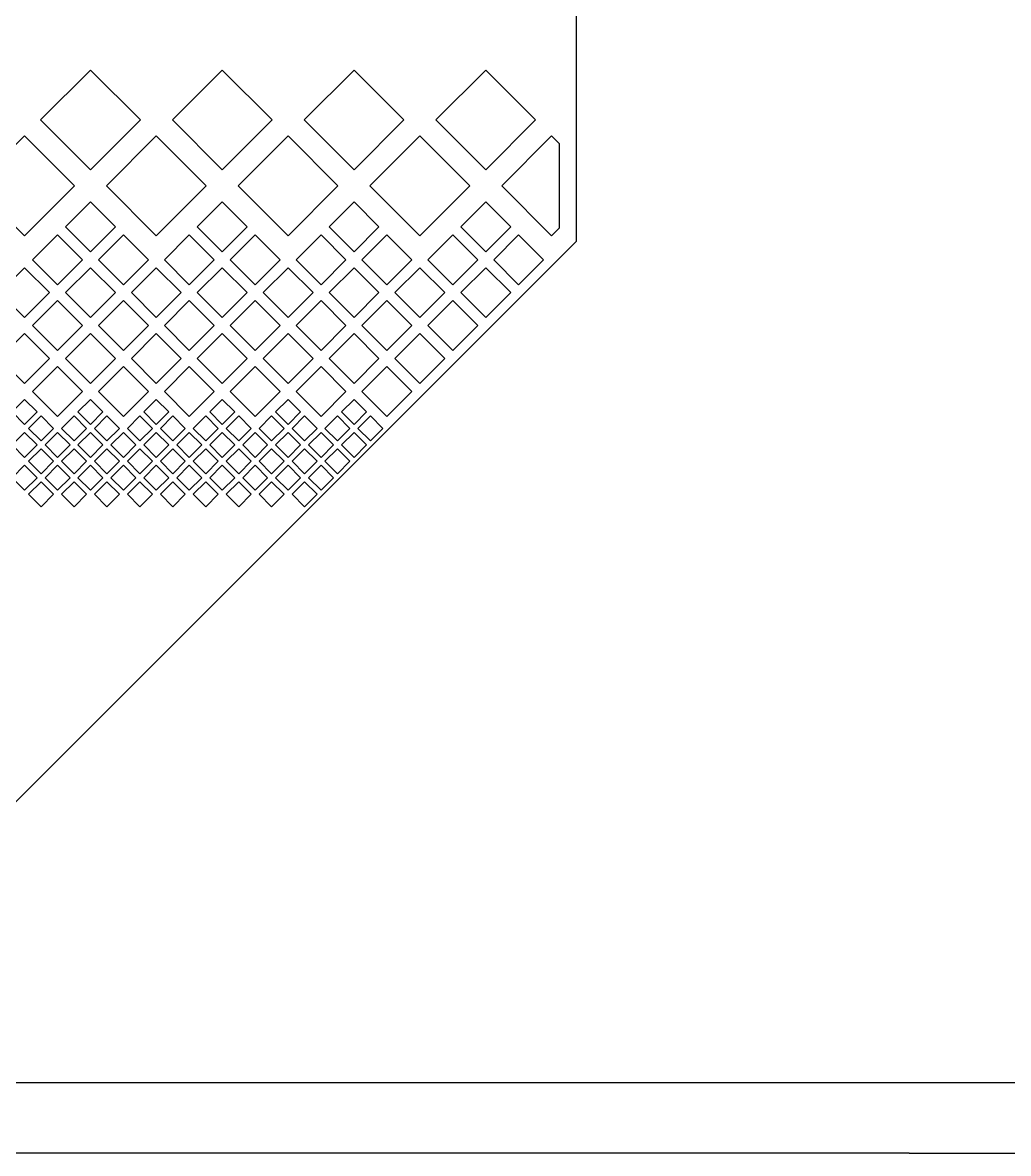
# Model space of a CAD drawing. Header units: inches. Extents: x 1277 to 1304299, y 7085 to 100777.
# Drawn here: x 1300078 to 1301475, y 97573 to 99175 of the extents above; entities that cross this region are included whole.
import ezdxf

# ---------------------------------------------------------------- set-up
doc = ezdxf.new("R2010")
doc.units = ezdxf.units.IN
doc.header["$MEASUREMENT"] = 0

msp = doc.modelspace()

# ---------------------------------------------------------------- linework, layer by layer
for p, q in [((1300863, 98865.3), (1300863, 99572.4)), ((1300174.5, 99107.8), (1300103.8, 99037.1)), ((1300245.2, 99037.1), (1300174.5, 99107.8)), ((1300361.2, 99107.8), (1300290.5, 99037.1)), ((1300431.9, 99037.1), (1300361.2, 99107.8)), ((1300547.9, 99107.8), (1300477.1, 99037.1)), ((1300618.6, 99037.1), (1300547.9, 99107.8)), ((1300734.5, 99107.8), (1300663.8, 99037.1)), ((1300805.2, 99037.1), (1300734.5, 99107.8)), ((1300103.8, 99037.1), (1300174.5, 98966.3)), ((1300174.5, 98966.3), (1300245.2, 99037.1)), ((1300290.5, 99037.1), (1300361.2, 98966.3)), ((1300361.2, 98966.3), (1300431.9, 99037.1)), ((1300477.1, 99037.1), (1300547.9, 98966.3)), ((1300547.9, 98966.3), (1300618.6, 99037.1)), ((1300663.8, 99037.1), (1300734.5, 98966.3)), ((1300734.5, 98966.3), (1300805.2, 99037.1)), ((1300081.2, 99014.4), (1300010.5, 98943.7)), ((1300151.9, 98943.7), (1300081.2, 99014.4)), ((1300267.8, 99014.4), (1300197.1, 98943.7)), ((1300338.6, 98943.7), (1300267.8, 99014.4)), ((1300454.5, 99014.4), (1300383.8, 98943.7)), ((1300525.2, 98943.7), (1300454.5, 99014.4)), ((1300641.2, 99014.4), (1300570.5, 98943.7)), ((1300711.9, 98943.7), (1300641.2, 99014.4)), ((1300827.9, 99014.4), (1300757.2, 98943.7)), ((1300827.9, 99014.4), (1300757.2, 98943.7)), ((1300827.9, 99014.4), (1300757.2, 98943.7)), ((1300838.5, 99003.8), (1300827.9, 99014.4)), ((1300838.5, 99003.8), (1300827.9, 99014.4)), ((1300838.5, 99003.8), (1300827.9, 99014.4)), ((1300827.9, 99014.4), (1300838.5, 99003.8)), ((1300838.5, 99003.8), (1300838.5, 98883.6)), ((1300010.5, 98943.7), (1300081.2, 98873)), ((1300081.2, 98873), (1300151.9, 98943.7)), ((1300197.1, 98943.7), (1300267.8, 98873)), ((1300267.8, 98873), (1300338.6, 98943.7)), ((1300383.8, 98943.7), (1300454.5, 98873)), ((1300454.5, 98873), (1300525.2, 98943.7)), ((1300570.5, 98943.7), (1300641.2, 98873)), ((1300641.2, 98873), (1300711.9, 98943.7)), ((1300757.2, 98943.7), (1300827.9, 98873)), ((1300757.2, 98943.7), (1300827.9, 98873)), ((1300757.2, 98943.7), (1300827.9, 98873)), ((1300174.5, 98921.1), (1300139.2, 98885.7)), ((1300209.9, 98885.7), (1300174.5, 98921.1)), ((1300361.2, 98921.1), (1300325.8, 98885.7)), ((1300396.5, 98885.7), (1300361.2, 98921.1)), ((1300547.9, 98921.1), (1300512.5, 98885.7)), ((1300583.2, 98885.7), (1300547.9, 98921.1)), ((1300734.5, 98921.1), (1300699.2, 98885.7)), ((1300769.9, 98885.7), (1300734.5, 98921.1)), ((1300139.2, 98885.7), (1300174.5, 98850.4)), ((1300174.5, 98850.4), (1300209.9, 98885.7)), ((1300325.8, 98885.7), (1300361.2, 98850.4)), ((1300361.2, 98850.4), (1300396.5, 98885.7)), ((1300512.5, 98885.7), (1300547.9, 98850.4)), ((1300547.9, 98850.4), (1300583.2, 98885.7)), ((1300699.2, 98885.7), (1300734.5, 98850.4)), ((1300734.5, 98850.4), (1300769.9, 98885.7)), ((1300827.9, 98873), (1300838.5, 98883.6)), ((1300827.9, 98873), (1300838.5, 98883.6)), ((1300827.9, 98873), (1300838.5, 98883.6)), ((1300863, 98865.3), (1299943.8, 97946)), ((1300127.8, 98874.4), (1300092.5, 98839.1)), ((1300163.2, 98839.1), (1300127.8, 98874.4)), ((1300221.2, 98874.4), (1300185.8, 98839.1)), ((1300256.5, 98839.1), (1300221.2, 98874.4)), ((1300314.5, 98874.4), (1300279.2, 98839.1)), ((1300349.9, 98839.1), (1300314.5, 98874.4)), ((1300407.9, 98874.4), (1300372.5, 98839.1)), ((1300443.2, 98839.1), (1300407.9, 98874.4)), ((1300501.2, 98874.4), (1300465.8, 98839.1)), ((1300536.5, 98839.1), (1300501.2, 98874.4)), ((1300594.5, 98874.4), (1300559.2, 98839.1)), ((1300629.9, 98839.1), (1300594.5, 98874.4)), ((1300687.9, 98874.4), (1300652.5, 98839.1)), ((1300723.2, 98839.1), (1300687.9, 98874.4)), ((1300781.2, 98874.4), (1300745.8, 98839.1)), ((1300816.6, 98839.1), (1300781.2, 98874.4)), ((1300092.5, 98839.1), (1300127.8, 98803.7)), ((1300127.8, 98803.7), (1300163.2, 98839.1)), ((1300185.8, 98839.1), (1300221.2, 98803.7)), ((1300221.2, 98803.7), (1300256.5, 98839.1)), ((1300279.2, 98839.1), (1300314.5, 98803.7)), ((1300314.5, 98803.7), (1300349.9, 98839.1)), ((1300372.5, 98839.1), (1300407.9, 98803.7)), ((1300407.9, 98803.7), (1300443.2, 98839.1)), ((1300465.8, 98839.1), (1300501.2, 98803.7)), ((1300501.2, 98803.7), (1300536.5, 98839.1)), ((1300559.2, 98839.1), (1300594.5, 98803.7)), ((1300594.5, 98803.7), (1300629.9, 98839.1)), ((1300652.5, 98839.1), (1300687.9, 98803.7)), ((1300687.9, 98803.7), (1300723.2, 98839.1)), ((1300745.8, 98839.1), (1300781.2, 98803.7)), ((1300781.2, 98803.7), (1300816.6, 98839.1)), ((1300081.2, 98827.7), (1300045.8, 98792.4)), ((1300116.5, 98792.4), (1300081.2, 98827.7)), ((1300174.5, 98827.7), (1300139.2, 98792.4)), ((1300209.9, 98792.4), (1300174.5, 98827.7)), ((1300267.8, 98827.7), (1300232.5, 98792.4)), ((1300303.2, 98792.4), (1300267.8, 98827.7)), ((1300361.2, 98827.7), (1300325.8, 98792.4)), ((1300396.5, 98792.4), (1300361.2, 98827.7)), ((1300454.5, 98827.7), (1300419.2, 98792.4)), ((1300489.9, 98792.4), (1300454.5, 98827.7)), ((1300547.9, 98827.7), (1300512.5, 98792.4)), ((1300583.2, 98792.4), (1300547.9, 98827.7)), ((1300641.2, 98827.7), (1300605.8, 98792.4)), ((1300676.6, 98792.4), (1300641.2, 98827.7)), ((1300734.5, 98827.7), (1300699.2, 98792.4)), ((1300769.9, 98792.4), (1300734.5, 98827.7)), ((1300045.8, 98792.4), (1300081.2, 98757)), ((1300081.2, 98757), (1300116.5, 98792.4)), ((1300139.2, 98792.4), (1300174.5, 98757)), ((1300174.5, 98757), (1300209.9, 98792.4)), ((1300232.5, 98792.4), (1300267.8, 98757)), ((1300267.8, 98757), (1300303.2, 98792.4)), ((1300325.8, 98792.4), (1300361.2, 98757)), ((1300361.2, 98757), (1300396.5, 98792.4)), ((1300419.2, 98792.4), (1300454.5, 98757)), ((1300454.5, 98757), (1300489.9, 98792.4)), ((1300512.5, 98792.4), (1300547.9, 98757)), ((1300547.9, 98757), (1300583.2, 98792.4)), ((1300605.8, 98792.4), (1300641.2, 98757)), ((1300641.2, 98757), (1300676.6, 98792.4)), ((1300699.2, 98792.4), (1300734.5, 98757)), ((1300734.5, 98757), (1300769.9, 98792.4)), ((1300127.8, 98781.1), (1300092.5, 98745.7)), ((1300163.2, 98745.7), (1300127.8, 98781.1)), ((1300221.2, 98781.1), (1300185.8, 98745.7)), ((1300256.5, 98745.7), (1300221.2, 98781.1)), ((1300314.5, 98781.1), (1300279.2, 98745.7)), ((1300349.9, 98745.7), (1300314.5, 98781.1)), ((1300407.9, 98781.1), (1300372.5, 98745.7)), ((1300443.2, 98745.7), (1300407.9, 98781.1)), ((1300501.2, 98781.1), (1300465.8, 98745.7)), ((1300536.5, 98745.7), (1300501.2, 98781.1)), ((1300594.5, 98781.1), (1300559.2, 98745.7)), ((1300629.9, 98745.7), (1300594.5, 98781.1)), ((1300687.9, 98781.1), (1300652.5, 98745.7)), ((1300723.2, 98745.7), (1300687.9, 98781.1)), ((1300092.5, 98745.7), (1300127.8, 98710.4)), ((1300127.8, 98710.4), (1300163.2, 98745.7)), ((1300185.8, 98745.7), (1300221.2, 98710.4)), ((1300221.2, 98710.4), (1300256.5, 98745.7)), ((1300279.2, 98745.7), (1300314.5, 98710.4)), ((1300314.5, 98710.4), (1300349.9, 98745.7)), ((1300372.5, 98745.7), (1300407.9, 98710.4)), ((1300407.9, 98710.4), (1300443.2, 98745.7)), ((1300465.8, 98745.7), (1300501.2, 98710.4)), ((1300501.2, 98710.4), (1300536.5, 98745.7)), ((1300559.2, 98745.7), (1300594.5, 98710.4)), ((1300594.5, 98710.4), (1300629.9, 98745.7)), ((1300652.5, 98745.7), (1300687.9, 98710.4)), ((1300687.9, 98710.4), (1300723.2, 98745.7)), ((1300081.2, 98734.4), (1300045.8, 98699.1)), ((1300081.2, 98734.4), (1300045.8, 98699.1)), ((1300081.2, 98734.4), (1300045.8, 98699.1)), ((1300116.5, 98699.1), (1300081.2, 98734.4)), ((1300116.5, 98699.1), (1300081.2, 98734.4)), ((1300116.5, 98699.1), (1300081.2, 98734.4)), ((1300174.5, 98734.4), (1300139.2, 98699.1)), ((1300174.5, 98734.4), (1300139.2, 98699.1)), ((1300174.5, 98734.4), (1300139.2, 98699.1)), ((1300209.9, 98699.1), (1300174.5, 98734.4)), ((1300209.9, 98699.1), (1300174.5, 98734.4)), ((1300209.9, 98699.1), (1300174.5, 98734.4)), ((1300267.8, 98734.4), (1300232.5, 98699.1)), ((1300267.8, 98734.4), (1300232.5, 98699.1)), ((1300267.8, 98734.4), (1300232.5, 98699.1)), ((1300303.2, 98699.1), (1300267.8, 98734.4)), ((1300303.2, 98699.1), (1300267.8, 98734.4)), ((1300303.2, 98699.1), (1300267.8, 98734.4)), ((1300361.2, 98734.4), (1300325.8, 98699.1)), ((1300361.2, 98734.4), (1300325.8, 98699.1)), ((1300361.2, 98734.4), (1300325.8, 98699.1)), ((1300396.5, 98699.1), (1300361.2, 98734.4)), ((1300396.5, 98699.1), (1300361.2, 98734.4)), ((1300396.5, 98699.1), (1300361.2, 98734.4)), ((1300454.5, 98734.4), (1300419.2, 98699.1)), ((1300454.5, 98734.4), (1300419.2, 98699.1)), ((1300454.5, 98734.4), (1300419.2, 98699.1)), ((1300489.9, 98699.1), (1300454.5, 98734.4)), ((1300489.9, 98699.1), (1300454.5, 98734.4)), ((1300489.9, 98699.1), (1300454.5, 98734.4)), ((1300547.9, 98734.4), (1300512.5, 98699.1)), ((1300547.9, 98734.4), (1300512.5, 98699.1)), ((1300547.9, 98734.4), (1300512.5, 98699.1)), ((1300583.2, 98699.1), (1300547.9, 98734.4)), ((1300583.2, 98699.1), (1300547.9, 98734.4)), ((1300583.2, 98699.1), (1300547.9, 98734.4)), ((1300641.2, 98734.4), (1300605.8, 98699.1)), ((1300641.2, 98734.4), (1300605.8, 98699.1)), ((1300641.2, 98734.4), (1300605.8, 98699.1)), ((1300676.6, 98699.1), (1300641.2, 98734.4)), ((1300676.6, 98699.1), (1300641.2, 98734.4)), ((1300676.6, 98699.1), (1300641.2, 98734.4)), ((1300045.8, 98699.1), (1300081.2, 98663.7)), ((1300045.8, 98699.1), (1300081.2, 98663.7)), ((1300045.8, 98699.1), (1300081.2, 98663.7)), ((1300081.2, 98663.7), (1300116.5, 98699.1)), ((1300081.2, 98663.7), (1300116.5, 98699.1)), ((1300081.2, 98663.7), (1300116.5, 98699.1)), ((1300139.2, 98699.1), (1300174.5, 98663.7)), ((1300139.2, 98699.1), (1300174.5, 98663.7)), ((1300139.2, 98699.1), (1300174.5, 98663.7)), ((1300174.5, 98663.7), (1300209.9, 98699.1)), ((1300174.5, 98663.7), (1300209.9, 98699.1)), ((1300174.5, 98663.7), (1300209.9, 98699.1)), ((1300232.5, 98699.1), (1300267.8, 98663.7)), ((1300232.5, 98699.1), (1300267.8, 98663.7)), ((1300232.5, 98699.1), (1300267.8, 98663.7)), ((1300267.8, 98663.7), (1300303.2, 98699.1)), ((1300267.8, 98663.7), (1300303.2, 98699.1)), ((1300267.8, 98663.7), (1300303.2, 98699.1)), ((1300325.8, 98699.1), (1300361.2, 98663.7)), ((1300325.8, 98699.1), (1300361.2, 98663.7)), ((1300325.8, 98699.1), (1300361.2, 98663.7)), ((1300361.2, 98663.7), (1300396.5, 98699.1)), ((1300361.2, 98663.7), (1300396.5, 98699.1)), ((1300361.2, 98663.7), (1300396.5, 98699.1)), ((1300419.2, 98699.1), (1300454.5, 98663.7)), ((1300419.2, 98699.1), (1300454.5, 98663.7)), ((1300419.2, 98699.1), (1300454.5, 98663.7)), ((1300454.5, 98663.7), (1300489.9, 98699.1)), ((1300454.5, 98663.7), (1300489.9, 98699.1)), ((1300454.5, 98663.7), (1300489.9, 98699.1)), ((1300512.5, 98699.1), (1300547.9, 98663.7)), ((1300512.5, 98699.1), (1300547.9, 98663.7)), ((1300512.5, 98699.1), (1300547.9, 98663.7)), ((1300547.9, 98663.7), (1300583.2, 98699.1)), ((1300547.9, 98663.7), (1300583.2, 98699.1)), ((1300547.9, 98663.7), (1300583.2, 98699.1)), ((1300605.8, 98699.1), (1300641.2, 98663.7)), ((1300605.8, 98699.1), (1300641.2, 98663.7)), ((1300605.8, 98699.1), (1300641.2, 98663.7)), ((1300641.2, 98663.7), (1300676.6, 98699.1)), ((1300641.2, 98663.7), (1300676.6, 98699.1)), ((1300641.2, 98663.7), (1300676.6, 98699.1)), ((1300127.8, 98687.7), (1300092.5, 98652.4)), ((1300127.8, 98687.7), (1300092.5, 98652.4)), ((1300127.8, 98687.7), (1300092.5, 98652.4)), ((1300163.2, 98652.4), (1300127.8, 98687.7)), ((1300163.2, 98652.4), (1300127.8, 98687.7)), ((1300163.2, 98652.4), (1300127.8, 98687.7)), ((1300221.2, 98687.7), (1300185.8, 98652.4)), ((1300221.2, 98687.7), (1300185.8, 98652.4)), ((1300221.2, 98687.7), (1300185.8, 98652.4)), ((1300256.5, 98652.4), (1300221.2, 98687.7)), ((1300256.5, 98652.4), (1300221.2, 98687.7)), ((1300256.5, 98652.4), (1300221.2, 98687.7)), ((1300314.5, 98687.7), (1300279.2, 98652.4)), ((1300314.5, 98687.7), (1300279.2, 98652.4)), ((1300314.5, 98687.7), (1300279.2, 98652.4)), ((1300349.9, 98652.4), (1300314.5, 98687.7)), ((1300349.9, 98652.4), (1300314.5, 98687.7)), ((1300349.9, 98652.4), (1300314.5, 98687.7)), ((1300407.9, 98687.7), (1300372.5, 98652.4)), ((1300407.9, 98687.7), (1300372.5, 98652.4)), ((1300407.9, 98687.7), (1300372.5, 98652.4)), ((1300443.2, 98652.4), (1300407.9, 98687.7)), ((1300443.2, 98652.4), (1300407.9, 98687.7)), ((1300443.2, 98652.4), (1300407.9, 98687.7)), ((1300501.2, 98687.7), (1300465.8, 98652.4)), ((1300501.2, 98687.7), (1300465.8, 98652.4)), ((1300501.2, 98687.7), (1300465.8, 98652.4)), ((1300536.5, 98652.4), (1300501.2, 98687.7)), ((1300536.5, 98652.4), (1300501.2, 98687.7)), ((1300536.5, 98652.4), (1300501.2, 98687.7)), ((1300594.5, 98687.7), (1300559.2, 98652.4)), ((1300594.5, 98687.7), (1300559.2, 98652.4)), ((1300594.5, 98687.7), (1300559.2, 98652.4)), ((1300629.9, 98652.4), (1300594.5, 98687.7)), ((1300629.9, 98652.4), (1300594.5, 98687.7)), ((1300629.9, 98652.4), (1300594.5, 98687.7)), ((1300081.2, 98641.1), (1300063.5, 98623.4)), ((1300098.8, 98623.4), (1300081.2, 98641.1)), ((1300092.5, 98652.4), (1300127.8, 98617)), ((1300092.5, 98652.4), (1300127.8, 98617)), ((1300092.5, 98652.4), (1300127.8, 98617)), ((1300127.8, 98617), (1300163.2, 98652.4)), ((1300127.8, 98617), (1300163.2, 98652.4)), ((1300127.8, 98617), (1300163.2, 98652.4)), ((1300174.5, 98641.1), (1300156.8, 98623.4)), ((1300192.2, 98623.4), (1300174.5, 98641.1)), ((1300185.8, 98652.4), (1300221.2, 98617)), ((1300185.8, 98652.4), (1300221.2, 98617)), ((1300185.8, 98652.4), (1300221.2, 98617)), ((1300221.2, 98617), (1300256.5, 98652.4)), ((1300221.2, 98617), (1300256.5, 98652.4)), ((1300221.2, 98617), (1300256.5, 98652.4)), ((1300267.8, 98641.1), (1300250.2, 98623.4)), ((1300285.5, 98623.4), (1300267.8, 98641.1)), ((1300279.2, 98652.4), (1300314.5, 98617)), ((1300279.2, 98652.4), (1300314.5, 98617)), ((1300279.2, 98652.4), (1300314.5, 98617)), ((1300314.5, 98617), (1300349.9, 98652.4)), ((1300314.5, 98617), (1300349.9, 98652.4)), ((1300314.5, 98617), (1300349.9, 98652.4)), ((1300361.2, 98641.1), (1300343.5, 98623.4)), ((1300378.9, 98623.4), (1300361.2, 98641.1)), ((1300372.5, 98652.4), (1300407.9, 98617)), ((1300372.5, 98652.4), (1300407.9, 98617)), ((1300372.5, 98652.4), (1300407.9, 98617)), ((1300407.9, 98617), (1300443.2, 98652.4)), ((1300407.9, 98617), (1300443.2, 98652.4)), ((1300407.9, 98617), (1300443.2, 98652.4)), ((1300454.5, 98641.1), (1300436.8, 98623.4)), ((1300472.2, 98623.4), (1300454.5, 98641.1)), ((1300465.8, 98652.4), (1300501.2, 98617)), ((1300465.8, 98652.4), (1300501.2, 98617)), ((1300465.8, 98652.4), (1300501.2, 98617)), ((1300501.2, 98617), (1300536.5, 98652.4)), ((1300501.2, 98617), (1300536.5, 98652.4)), ((1300501.2, 98617), (1300536.5, 98652.4)), ((1300547.9, 98641.1), (1300530.2, 98623.4)), ((1300565.5, 98623.4), (1300547.9, 98641.1)), ((1300559.2, 98652.4), (1300594.5, 98617)), ((1300559.2, 98652.4), (1300594.5, 98617)), ((1300559.2, 98652.4), (1300594.5, 98617)), ((1300594.5, 98617), (1300629.9, 98652.4)), ((1300594.5, 98617), (1300629.9, 98652.4)), ((1300594.5, 98617), (1300629.9, 98652.4)), ((1300063.5, 98623.4), (1300081.2, 98605.7)), ((1300081.2, 98605.7), (1300098.8, 98623.4)), ((1300104.5, 98617.7), (1300086.8, 98600.1)), ((1300122.2, 98600.1), (1300104.5, 98617.7)), ((1300151.2, 98617.7), (1300133.5, 98600.1)), ((1300168.9, 98600.1), (1300151.2, 98617.7)), ((1300156.8, 98623.4), (1300174.5, 98605.7)), ((1300174.5, 98605.7), (1300192.2, 98623.4)), ((1300197.8, 98617.7), (1300180.2, 98600.1)), ((1300215.5, 98600.1), (1300197.8, 98617.7)), ((1300244.5, 98617.7), (1300226.8, 98600.1)), ((1300262.2, 98600.1), (1300244.5, 98617.7)), ((1300250.2, 98623.4), (1300267.8, 98605.7)), ((1300267.8, 98605.7), (1300285.5, 98623.4)), ((1300291.2, 98617.7), (1300273.5, 98600.1)), ((1300308.9, 98600.1), (1300291.2, 98617.7)), ((1300337.8, 98617.7), (1300320.2, 98600.1)), ((1300355.5, 98600.1), (1300337.8, 98617.7)), ((1300343.5, 98623.4), (1300361.2, 98605.7)), ((1300361.2, 98605.7), (1300378.9, 98623.4)), ((1300384.5, 98617.7), (1300366.8, 98600.1)), ((1300402.2, 98600.1), (1300384.5, 98617.7)), ((1300431.2, 98617.7), (1300413.5, 98600.1)), ((1300448.9, 98600.1), (1300431.2, 98617.7)), ((1300436.8, 98623.4), (1300454.5, 98605.7)), ((1300454.5, 98605.7), (1300472.2, 98623.4)), ((1300477.9, 98617.7), (1300460.2, 98600.1)), ((1300495.5, 98600.1), (1300477.9, 98617.7)), ((1300524.5, 98617.7), (1300506.8, 98600.1)), ((1300542.2, 98600.1), (1300524.5, 98617.7)), ((1300530.2, 98623.4), (1300547.9, 98605.7)), ((1300547.9, 98605.7), (1300565.5, 98623.4)), ((1300571.2, 98617.7), (1300553.5, 98600.1)), ((1300588.9, 98600.1), (1300571.2, 98617.7)), ((1300081.2, 98594.4), (1300063.5, 98576.7)), ((1300098.8, 98576.7), (1300081.2, 98594.4)), ((1300086.8, 98600.1), (1300104.5, 98582.4)), ((1300104.5, 98582.4), (1300122.2, 98600.1)), ((1300127.8, 98594.4), (1300110.2, 98576.7)), ((1300145.5, 98576.7), (1300127.8, 98594.4)), ((1300133.5, 98600.1), (1300151.2, 98582.4)), ((1300151.2, 98582.4), (1300168.9, 98600.1)), ((1300174.5, 98594.4), (1300156.8, 98576.7)), ((1300192.2, 98576.7), (1300174.5, 98594.4)), ((1300180.2, 98600.1), (1300197.8, 98582.4)), ((1300197.8, 98582.4), (1300215.5, 98600.1)), ((1300221.2, 98594.4), (1300203.5, 98576.7)), ((1300238.9, 98576.7), (1300221.2, 98594.4)), ((1300226.8, 98600.1), (1300244.5, 98582.4)), ((1300244.5, 98582.4), (1300262.2, 98600.1)), ((1300267.8, 98594.4), (1300250.2, 98576.7)), ((1300285.5, 98576.7), (1300267.8, 98594.4)), ((1300273.5, 98600.1), (1300291.2, 98582.4)), ((1300291.2, 98582.4), (1300308.9, 98600.1)), ((1300314.5, 98594.4), (1300296.8, 98576.7)), ((1300332.2, 98576.7), (1300314.5, 98594.4)), ((1300320.2, 98600.1), (1300337.8, 98582.4)), ((1300337.8, 98582.4), (1300355.5, 98600.1)), ((1300361.2, 98594.4), (1300343.5, 98576.7)), ((1300378.9, 98576.7), (1300361.2, 98594.4)), ((1300366.8, 98600.1), (1300384.5, 98582.4)), ((1300384.5, 98582.4), (1300402.2, 98600.1)), ((1300407.9, 98594.4), (1300390.2, 98576.7)), ((1300425.5, 98576.7), (1300407.9, 98594.4)), ((1300413.5, 98600.1), (1300431.2, 98582.4)), ((1300431.2, 98582.4), (1300448.9, 98600.1)), ((1300454.5, 98594.4), (1300436.8, 98576.7)), ((1300472.2, 98576.7), (1300454.5, 98594.4)), ((1300460.2, 98600.1), (1300477.9, 98582.4)), ((1300477.9, 98582.4), (1300495.5, 98600.1)), ((1300501.2, 98594.4), (1300483.5, 98576.7)), ((1300518.9, 98576.7), (1300501.2, 98594.4)), ((1300506.8, 98600.1), (1300524.5, 98582.4)), ((1300524.5, 98582.4), (1300542.2, 98600.1)), ((1300547.9, 98594.4), (1300530.2, 98576.7)), ((1300565.5, 98576.7), (1300547.9, 98594.4)), ((1300553.5, 98600.1), (1300571.2, 98582.4)), ((1300571.2, 98582.4), (1300588.9, 98600.1)), ((1300063.5, 98576.7), (1300081.2, 98559)), ((1300081.2, 98559), (1300098.8, 98576.7)), ((1300104.5, 98571.1), (1300086.8, 98553.4)), ((1300122.2, 98553.4), (1300104.5, 98571.1)), ((1300110.2, 98576.7), (1300127.8, 98559)), ((1300127.8, 98559), (1300145.5, 98576.7)), ((1300151.2, 98571.1), (1300133.5, 98553.4)), ((1300168.9, 98553.4), (1300151.2, 98571.1)), ((1300156.8, 98576.7), (1300174.5, 98559)), ((1300174.5, 98559), (1300192.2, 98576.7)), ((1300197.8, 98571.1), (1300180.2, 98553.4)), ((1300215.5, 98553.4), (1300197.8, 98571.1)), ((1300203.5, 98576.7), (1300221.2, 98559)), ((1300221.2, 98559), (1300238.9, 98576.7)), ((1300244.5, 98571.1), (1300226.8, 98553.4)), ((1300262.2, 98553.4), (1300244.5, 98571.1)), ((1300250.2, 98576.7), (1300267.8, 98559)), ((1300267.8, 98559), (1300285.5, 98576.7)), ((1300291.2, 98571.1), (1300273.5, 98553.4)), ((1300308.9, 98553.4), (1300291.2, 98571.1)), ((1300296.8, 98576.7), (1300314.5, 98559)), ((1300314.5, 98559), (1300332.2, 98576.7)), ((1300337.8, 98571.1), (1300320.2, 98553.4)), ((1300355.5, 98553.4), (1300337.8, 98571.1)), ((1300343.5, 98576.7), (1300361.2, 98559)), ((1300361.2, 98559), (1300378.9, 98576.7)), ((1300384.5, 98571.1), (1300366.8, 98553.4)), ((1300402.2, 98553.4), (1300384.5, 98571.1)), ((1300390.2, 98576.7), (1300407.9, 98559)), ((1300407.9, 98559), (1300425.5, 98576.7)), ((1300431.2, 98571.1), (1300413.5, 98553.4)), ((1300448.9, 98553.4), (1300431.2, 98571.1)), ((1300436.8, 98576.7), (1300454.5, 98559)), ((1300454.5, 98559), (1300472.2, 98576.7)), ((1300477.9, 98571.1), (1300460.2, 98553.4)), ((1300495.5, 98553.4), (1300477.9, 98571.1)), ((1300483.5, 98576.7), (1300501.2, 98559)), ((1300501.2, 98559), (1300518.9, 98576.7)), ((1300524.5, 98571.1), (1300506.8, 98553.4)), ((1300542.2, 98553.4), (1300524.5, 98571.1)), ((1300530.2, 98576.7), (1300547.9, 98559)), ((1300547.9, 98559), (1300565.5, 98576.7)), ((1300081.2, 98547.7), (1300063.5, 98530.1)), ((1300098.8, 98530.1), (1300081.2, 98547.7)), ((1300086.8, 98553.4), (1300104.5, 98535.7)), ((1300104.5, 98535.7), (1300122.2, 98553.4)), ((1300127.8, 98547.7), (1300110.2, 98530.1)), ((1300145.5, 98530.1), (1300127.8, 98547.7)), ((1300133.5, 98553.4), (1300151.2, 98535.7)), ((1300151.2, 98535.7), (1300168.9, 98553.4)), ((1300174.5, 98547.7), (1300156.8, 98530.1)), ((1300192.2, 98530.1), (1300174.5, 98547.7)), ((1300180.2, 98553.4), (1300197.8, 98535.7)), ((1300197.8, 98535.7), (1300215.5, 98553.4)), ((1300221.2, 98547.7), (1300203.5, 98530.1)), ((1300238.9, 98530.1), (1300221.2, 98547.7)), ((1300226.8, 98553.4), (1300244.5, 98535.7)), ((1300244.5, 98535.7), (1300262.2, 98553.4)), ((1300267.8, 98547.7), (1300250.2, 98530.1)), ((1300285.5, 98530.1), (1300267.8, 98547.7)), ((1300273.5, 98553.4), (1300291.2, 98535.7)), ((1300291.2, 98535.7), (1300308.9, 98553.4)), ((1300314.5, 98547.7), (1300296.8, 98530.1)), ((1300332.2, 98530.1), (1300314.5, 98547.7)), ((1300320.2, 98553.4), (1300337.8, 98535.7)), ((1300337.8, 98535.7), (1300355.5, 98553.4)), ((1300361.2, 98547.7), (1300343.5, 98530.1)), ((1300378.9, 98530.1), (1300361.2, 98547.7)), ((1300366.8, 98553.4), (1300384.5, 98535.7)), ((1300384.5, 98535.7), (1300402.2, 98553.4)), ((1300407.9, 98547.7), (1300390.2, 98530.1)), ((1300425.5, 98530.1), (1300407.9, 98547.7)), ((1300413.5, 98553.4), (1300431.2, 98535.7)), ((1300431.2, 98535.7), (1300448.9, 98553.4)), ((1300454.5, 98547.7), (1300436.8, 98530.1)), ((1300472.2, 98530.1), (1300454.5, 98547.7)), ((1300460.2, 98553.4), (1300477.9, 98535.7)), ((1300477.9, 98535.7), (1300495.5, 98553.4)), ((1300501.2, 98547.7), (1300483.5, 98530.1)), ((1300518.9, 98530.1), (1300501.2, 98547.7)), ((1300506.8, 98553.4), (1300524.5, 98535.7)), ((1300524.5, 98535.7), (1300542.2, 98553.4)), ((1300063.5, 98530.1), (1300081.2, 98512.4)), ((1300081.2, 98512.4), (1300098.8, 98530.1)), ((1300110.2, 98530.1), (1300127.8, 98512.4)), ((1300127.8, 98512.4), (1300145.5, 98530.1)), ((1300156.8, 98530.1), (1300174.5, 98512.4)), ((1300174.5, 98512.4), (1300192.2, 98530.1)), ((1300203.5, 98530.1), (1300221.2, 98512.4)), ((1300221.2, 98512.4), (1300238.9, 98530.1)), ((1300250.2, 98530.1), (1300267.8, 98512.4)), ((1300267.8, 98512.4), (1300285.5, 98530.1)), ((1300296.8, 98530.1), (1300314.5, 98512.4)), ((1300314.5, 98512.4), (1300332.2, 98530.1)), ((1300343.5, 98530.1), (1300361.2, 98512.4)), ((1300361.2, 98512.4), (1300378.9, 98530.1)), ((1300390.2, 98530.1), (1300407.9, 98512.4)), ((1300407.9, 98512.4), (1300425.5, 98530.1)), ((1300436.8, 98530.1), (1300454.5, 98512.4)), ((1300454.5, 98512.4), (1300472.2, 98530.1)), ((1300483.5, 98530.1), (1300501.2, 98512.4)), ((1300501.2, 98512.4), (1300518.9, 98530.1)), ((1300104.5, 98524.4), (1300086.8, 98506.7)), ((1300122.2, 98506.7), (1300104.5, 98524.4)), ((1300151.2, 98524.4), (1300133.5, 98506.7)), ((1300168.9, 98506.7), (1300151.2, 98524.4)), ((1300197.8, 98524.4), (1300180.2, 98506.7)), ((1300215.5, 98506.7), (1300197.8, 98524.4)), ((1300244.5, 98524.4), (1300226.8, 98506.7)), ((1300262.2, 98506.7), (1300244.5, 98524.4)), ((1300291.2, 98524.4), (1300273.5, 98506.7)), ((1300308.9, 98506.7), (1300291.2, 98524.4)), ((1300337.8, 98524.4), (1300320.2, 98506.7)), ((1300355.5, 98506.7), (1300337.8, 98524.4)), ((1300384.5, 98524.4), (1300366.8, 98506.7)), ((1300402.2, 98506.7), (1300384.5, 98524.4)), ((1300431.2, 98524.4), (1300413.5, 98506.7)), ((1300448.9, 98506.7), (1300431.2, 98524.4)), ((1300477.9, 98524.4), (1300460.2, 98506.7)), ((1300495.5, 98506.7), (1300477.9, 98524.4)), ((1300086.8, 98506.7), (1300104.5, 98489)), ((1300104.5, 98489), (1300122.2, 98506.7)), ((1300133.5, 98506.7), (1300151.2, 98489)), ((1300151.2, 98489), (1300168.9, 98506.7)), ((1300180.2, 98506.7), (1300197.8, 98489)), ((1300197.8, 98489), (1300215.5, 98506.7)), ((1300226.8, 98506.7), (1300244.5, 98489)), ((1300244.5, 98489), (1300262.2, 98506.7)), ((1300273.5, 98506.7), (1300291.2, 98489)), ((1300291.2, 98489), (1300308.9, 98506.7)), ((1300320.2, 98506.7), (1300337.8, 98489)), ((1300337.8, 98489), (1300355.5, 98506.7)), ((1300366.8, 98506.7), (1300384.5, 98489)), ((1300384.5, 98489), (1300402.2, 98506.7)), ((1300413.5, 98506.7), (1300431.2, 98489)), ((1300431.2, 98489), (1300448.9, 98506.7)), ((1300460.2, 98506.7), (1300477.9, 98489)), ((1300477.9, 98489), (1300495.5, 98506.7)), ((1299855.2, 97673.1), (1304298.7, 97672.7)), ((1301334.5, 97573.1), (1295388, 97573.1)), ((1301334.5, 97573.1), (1304198.7, 97572.7))]:
    msp.add_line(p, q)

doc.saveas('drawing.dxf')
